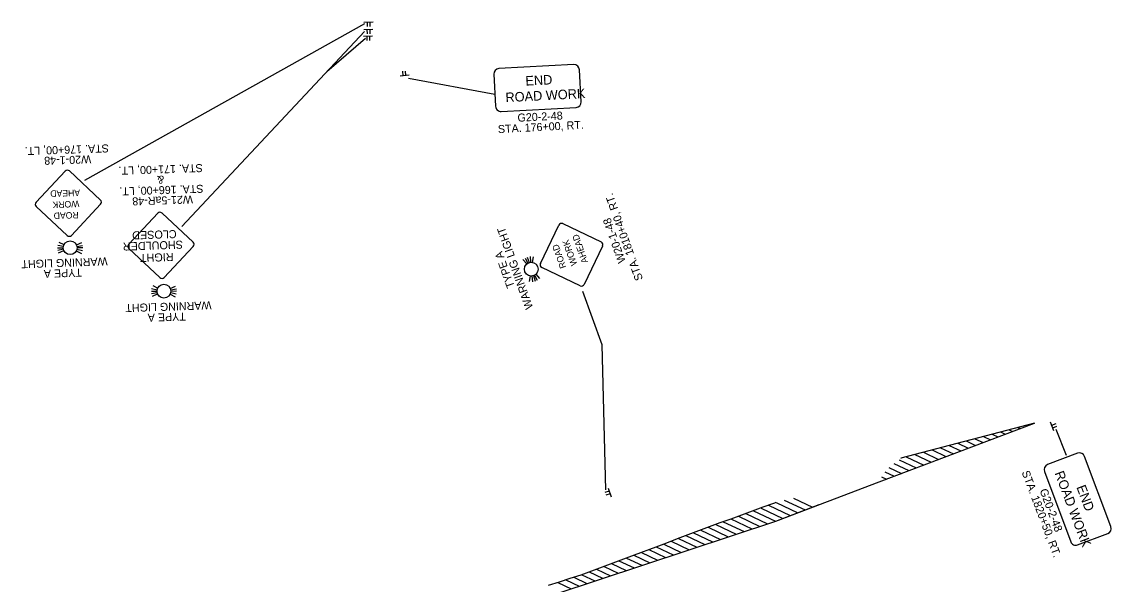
# Model space of a CAD drawing. Extents: x 126146 to 386643, y 319437 to 606724.
# Drawn here: x 169584 to 170538, y 353115 to 353607 of the extents above; entities that cross this region are included whole.
import ezdxf

# ---------------------------------------------------------------- set-up
doc = ezdxf.new("R2010")
doc.units = 0
doc.layers.add('PM_P_Edge_Line', color=7, linetype='Continuous')

msp = doc.modelspace()

# ---------------------------------------------------------------- linework, layer by layer
at = {"layer": 'PM_P_Edge_Line'}
for p, q in [((169883.73, 353606.83), (169891.73, 353607.09)), ((169886.53, 353606.92), (169886.66, 353602.93)), ((169887.73, 353606.96), (169887.73, 353606.96)), ((169888.93, 353607), (169889.06, 353603)), ((169884.36, 353605.38), (169639.45, 353468.24)), ((169884.32, 353598.55), (169724.57, 353427.96)), ((169883.62, 353600.38), (169891.62, 353600.64)), ((169886.42, 353600.47), (169886.55, 353596.47)), ((169887.62, 353600.51), (169887.62, 353600.51)), ((169888.82, 353600.55), (169888.95, 353596.55)), ((169885.09, 353592.47), (169851.44, 353563.43)), ((169883.41, 353594.6), (169891.4, 353594.86)), ((169886.21, 353594.7), (169886.34, 353590.7)), ((169887.41, 353594.73), (169887.41, 353594.73)), ((169888.61, 353594.77), (169888.74, 353590.78)), ((169923.31, 353560.26), (169915.34, 353559.64)), ((169918.13, 353559.86), (169917.82, 353563.85)), ((169919.32, 353559.95), (169919.32, 353559.95)), ((169920.52, 353560.05), (169920.21, 353564.03)), ((169922.67, 353557.73), (169998.36, 353543.68)), ((169615.76, 353409.29), (169620.75, 353409.36)), ((169615.94, 353407.43), (169620.86, 353408.34)), ((169616, 353411.75), (169620.89, 353410.71)), ((169616.68, 353405.02), (169621.26, 353407.03)), ((169616.92, 353414.39), (169621.39, 353412.15)), ((169632.16, 353406.75), (169636.63, 353404.51)), ((169632.29, 353411.87), (169636.87, 353413.88)), ((169632.67, 353408.19), (169637.56, 353407.15)), ((169632.7, 353410.56), (169637.61, 353411.47)), ((169632.8, 353409.54), (169637.8, 353409.61)), ((170022.86, 353398.99), (170026.16, 353395.23)), ((170024.93, 353400.43), (170027.29, 353396.02)), ((170026.65, 353401.17), (170028.23, 353396.42)), ((170029.07, 353401.68), (170029.55, 353396.7)), ((170031.87, 353401.59), (170031.08, 353396.65)), ((170029.18, 353384.76), (170028.39, 353379.82)), ((170030.71, 353384.71), (170031.19, 353379.73)), ((170032.03, 353384.99), (170033.61, 353380.24)), ((170032.97, 353385.39), (170035.33, 353380.98)), ((170034.1, 353386.18), (170037.4, 353382.42)), ((169697.82, 353371.3), (169702.82, 353371.37)), ((169698, 353369.43), (169702.92, 353370.35)), ((169698.06, 353373.76), (169702.95, 353372.71)), ((169698.75, 353367.03), (169703.32, 353369.04)), ((169698.99, 353376.39), (169703.46, 353374.15)), ((169714.23, 353368.76), (169718.7, 353366.51)), ((169714.36, 353373.87), (169718.94, 353375.88)), ((169714.73, 353370.2), (169719.62, 353369.15)), ((169714.76, 353372.56), (169719.68, 353373.48)), ((169714.86, 353371.54), (169719.86, 353371.61)), ((170092.3, 353324.4), (170075.19, 353371.26)), ((170095.37, 353197.61), (170092.3, 353324.4)), ((170334.47, 353204.54), (170470.53, 353256.09)), ((170334.47, 353204.54), (170470.53, 353256.09)), ((170470.53, 353256.09), (170353.6, 353225.34)), ((170463.28, 353254.18), (170464.26, 353253.71)), ((170487.31, 353249.24), (170484.49, 353256.73)), ((170485.48, 353254.11), (170489.22, 353255.52)), ((170433.26, 353246.29), (170438.32, 353243.89)), ((170440.77, 353248.26), (170444.81, 353246.34)), ((170448.27, 353250.24), (170451.29, 353248.8)), ((170455.77, 353252.21), (170457.78, 353251.26)), ((170485.9, 353252.99), (170485.9, 353252.99)), ((170486.32, 353251.86), (170490.07, 353253.27)), ((170489.2, 353250.61), (170498.03, 353227.92)), ((170395.75, 353236.43), (170405.9, 353231.61)), ((170403.25, 353238.4), (170412.39, 353234.06)), ((170410.75, 353240.37), (170418.87, 353236.52)), ((170418.26, 353242.35), (170425.36, 353238.98)), ((170425.76, 353244.32), (170431.84, 353241.43)), ((170358.23, 353226.56), (170373.48, 353219.32)), ((170365.74, 353228.53), (170379.97, 353221.78)), ((170373.24, 353230.51), (170386.45, 353224.24)), ((170380.74, 353232.48), (170392.94, 353226.69)), ((170388.25, 353234.45), (170399.42, 353229.15)), ((170342.87, 353217.25), (170354.03, 353211.95)), ((170347.2, 353220.73), (170360.52, 353214.41)), ((170352, 353223.99), (170367, 353216.87)), ((170353.6, 353225.34), (170353.62, 353225.25)), ((170336.69, 353209.12), (170341.06, 353207.04)), ((170339.36, 353213.38), (170347.55, 353209.5)), ((170097.42, 353199.13), (170099.98, 353191.55)), ((170244.14, 353170.32), (170334.47, 353204.54)), ((170334.5, 353204.62), (170334.58, 353204.58)), ((170098.32, 353196.47), (170094.53, 353195.2)), ((170099.08, 353194.2), (170095.29, 353192.92)), ((170098.7, 353195.34), (170098.7, 353195.34)), ((170251.42, 353188.72), (170269.74, 353180.02)), ((170259.65, 353190.34), (170276.22, 353182.47)), ((170224.56, 353179.33), (170243.78, 353170.2)), ((170231.16, 353181.72), (170250.29, 353172.65)), ((170237.74, 353184.14), (170256.77, 353175.1)), ((170244.14, 353170.32), (170282.03, 353184.67)), ((170244.33, 353186.55), (170263.26, 353177.56)), ((169941.35, 353070.25), (170244.14, 353170.32)), ((169941.35, 353070.25), (170244.14, 353170.32)), ((170198.13, 353169.73), (170216.29, 353161.11)), ((170204.72, 353172.14), (170223.16, 353163.38)), ((170211.33, 353174.53), (170230.04, 353165.66)), ((170217.95, 353176.93), (170236.91, 353167.93)), ((170171.96, 353160.02), (170188.79, 353152.03)), ((170178.47, 353162.46), (170195.67, 353154.3)), ((170184.98, 353164.9), (170202.54, 353156.57)), ((170191.55, 353167.32), (170209.41, 353158.84)), ((170146.02, 353150.19), (170161.3, 353142.94)), ((170152.51, 353152.65), (170168.17, 353145.21)), ((170158.99, 353155.1), (170175.05, 353147.48)), ((170165.46, 353157.57), (170181.92, 353149.75)), ((170119.91, 353140.45), (170133.8, 353133.85)), ((170126.46, 353142.88), (170140.68, 353136.13)), ((170133.01, 353145.3), (170147.55, 353138.4)), ((170139.55, 353147.73), (170154.43, 353140.67)), ((170093.88, 353130.67), (170106.31, 353124.77)), ((170100.39, 353133.11), (170113.18, 353127.04)), ((170106.91, 353135.55), (170120.06, 353129.31)), ((170113.42, 353137.99), (170126.93, 353131.58)), ((170067.41, 353121.09), (170078.81, 353115.68)), ((170074.34, 353123.34), (170085.69, 353117.95)), ((170080.86, 353125.78), (170092.56, 353120.22)), ((170087.37, 353128.22), (170099.44, 353122.5)), ((170053.42, 353116.67), (170065.07, 353111.14)), ((170060.42, 353118.88), (170071.94, 353113.41))]:
    msp.add_line(p, q, dxfattribs=at)
for points in [[(170067.41, 353569.59), (170001.88, 353566.15)], [(169997.44, 353561.22), (169998.91, 353533.14)], [(170073.81, 353537.06), (170072.34, 353565.15)], [(170003.84, 353528.7), (170069.37, 353532.14)], [(169596.93, 353449.28), (169622.33, 353476.44)], [(169626.08, 353476.57), (169653.25, 353451.17)], [(169624.22, 353420.13), (169597.06, 353445.53)], [(169653.37, 353447.42), (169627.98, 353420.26)], [(169703.38, 353439.64), (169677.98, 353412.47)], [(169734.3, 353414.37), (169707.14, 353439.76)], [(170038.19, 353395.69), (170054.21, 353429.25)], [(170057.75, 353430.5), (170091.31, 353414.48)], [(169678.11, 353408.72), (169705.27, 353383.32)], [(169709.03, 353383.45), (169734.43, 353410.61)], [(170092.56, 353410.94), (170076.54, 353377.38)], [(170073, 353376.13), (170039.44, 353392.15)], [(170508.08, 353229.59), (170481.75, 353219.69)], [(170537.21, 353165.43), (170514.11, 353226.85)], [(170479.01, 353213.65), (170502.11, 353152.23)], [(170244.24, 353186.52), (170243.07, 353186.07), (170242.21, 353185.78), (170232.82, 353182.32), (170223.43, 353178.91), (170214.02, 353175.5), (170204.62, 353172.1), (170195.23, 353168.67), (170185.84, 353165.22), (170167.12, 353158.2), (170157.77, 353154.63), (170148.42, 353151.1), (170139.07, 353147.54), (170120.33, 353140.6), (170110.97, 353137.06), (170101.61, 353133.56), (170092.24, 353130.05), (170082.88, 353126.53), (170073.52, 353123.03), (170063.99, 353120), (170054.45, 353116.99), (170044.93, 353113.95)], [(170508.15, 353149.49), (170534.47, 353159.39)]]:
    msp.add_lwpolyline(points, dxfattribs=at)
for centre in [(169626.78, 353409.45), (170030.13, 353390.7), (169708.84, 353371.45)]:
    msp.add_circle(centre, 6.02, dxfattribs=at)
for centre, radius, start, end in [((170067.66, 353564.9), 4.69, 3.00023, 93.00023), ((170002.12, 353561.47), 4.69, 93.00023, 183.00023), ((170003.59, 353533.38), 4.69, 183.00023, 273.00023), ((170069.13, 353536.82), 4.69, 273.00023, 3.00023), ((169624.27, 353474.63), 2.66, 46.92534, 136.92534), ((169598.87, 353447.47), 2.66, 136.92534, 226.92534), ((169651.43, 353449.23), 2.66, 316.92534, 46.92534), ((169705.32, 353437.82), 2.66, 46.92534, 136.92534), ((170056.6, 353428.11), 2.66, 64.4849, 154.4849), ((169626.04, 353422.07), 2.66, 226.92534, 316.92534), ((169679.92, 353410.66), 2.66, 136.92534, 226.92534), ((169732.49, 353412.43), 2.66, 316.92534, 46.92534), ((170090.16, 353412.09), 2.66, 334.4849, 64.4849), ((170040.59, 353394.55), 2.66, 154.4849, 244.4849), ((169707.09, 353385.26), 2.66, 226.92534, 316.92534), ((170074.15, 353378.53), 2.66, 244.4849, 334.4849), ((170509.73, 353225.2), 4.69, 20.60633, 110.60633), ((170483.4, 353215.3), 4.69, 110.60633, 200.60633), ((170532.82, 353163.78), 4.69, 290.60633, 20.60633), ((170506.5, 353153.88), 4.69, 200.60633, 290.60633)]:
    msp.add_arc(centre, radius, start, end, dxfattribs=at)

# ---------------------------------------------------------------- texts
for s, height, rotation, p in [('END', 8.333, 3.00023, (170025.27, 353551.21)), ('ROAD WORK', 8.333, 3.00023, (170007.83, 353536.73)), ('G20-2-48', 7, 3.00023, (170018.31, 353519.61)), ('STA. 176+00, RT.', 7, 3.00023, (170001.17, 353509.64)), ('STA. 176+00, LT.', 7, 181.92534, (169660.49, 353499.9)), ('W20-1-48', 7, 181.92534, (169645.06, 353490.32)), ('STA. 171+00, LT.', 7, 181.92534, (169742.64, 353482.67)), ('STA. 166+00, LT.', 7, 181.92534, (169743.25, 353464.56)), ('&', 7, 181.92534, (169708.91, 353472.47)), ('AHEAD', 5.664, 181.92534, (169635.36, 353460.38)), ('W21-5aR-48', 7, 181.92534, (169734.07, 353455.18)), ('STA. 1810+40, RT.', 7, 109.4849, (170127.99, 353382.03)), ('WORK', 5.664, 181.92534, (169634.76, 353450.62)), ('ROAD', 5.664, 181.92534, (169634.16, 353440.85)), ('W20-1-48', 7, 109.4849, (170112.93, 353397.44)), ('WARNING LIGHT', 7, 109.4849, (170031.9, 353357.04)), ('CLOSED', 7.083, 181.92534, (169719.82, 353425)), ('WORK', 5.664, 109.4849, (170070.44, 353394.84)), ('AHEAD', 5.664, 109.4849, (170079.92, 353397.22)), ('SHOULDER', 7.083, 181.92534, (169725.28, 353415.73)), ('TYPE A', 7, 109.4849, (170015.74, 353375.53)), ('ROAD', 5.664, 109.4849, (170060.94, 353392.47)), ('WARNING LIGHT', 7, 181.92534, (169659.41, 353400.98)), ('RIGHT', 7.083, 181.92534, (169717.14, 353404.94)), ('TYPE A', 7, 181.92534, (169636.91, 353391.16)), ('WARNING LIGHT', 7, 181.92534, (169750.32, 353362.59)), ('TYPE A', 7, 181.92534, (169727.82, 353352.77)), ('STA. 1820+50, RT.', 7, 290.60633, (170459.08, 353212.98)), ('ROAD WORK', 8.333, 290.60633, (170487.88, 353212.28)), ('G20-2-48', 7, 290.60633, (170474.72, 353197.11)), ('END', 8.333, 290.60633, (170506.95, 353200.03))]:
    msp.add_text(s, height=height, rotation=rotation, dxfattribs=at).set_placement(p)

doc.saveas('drawing.dxf')
